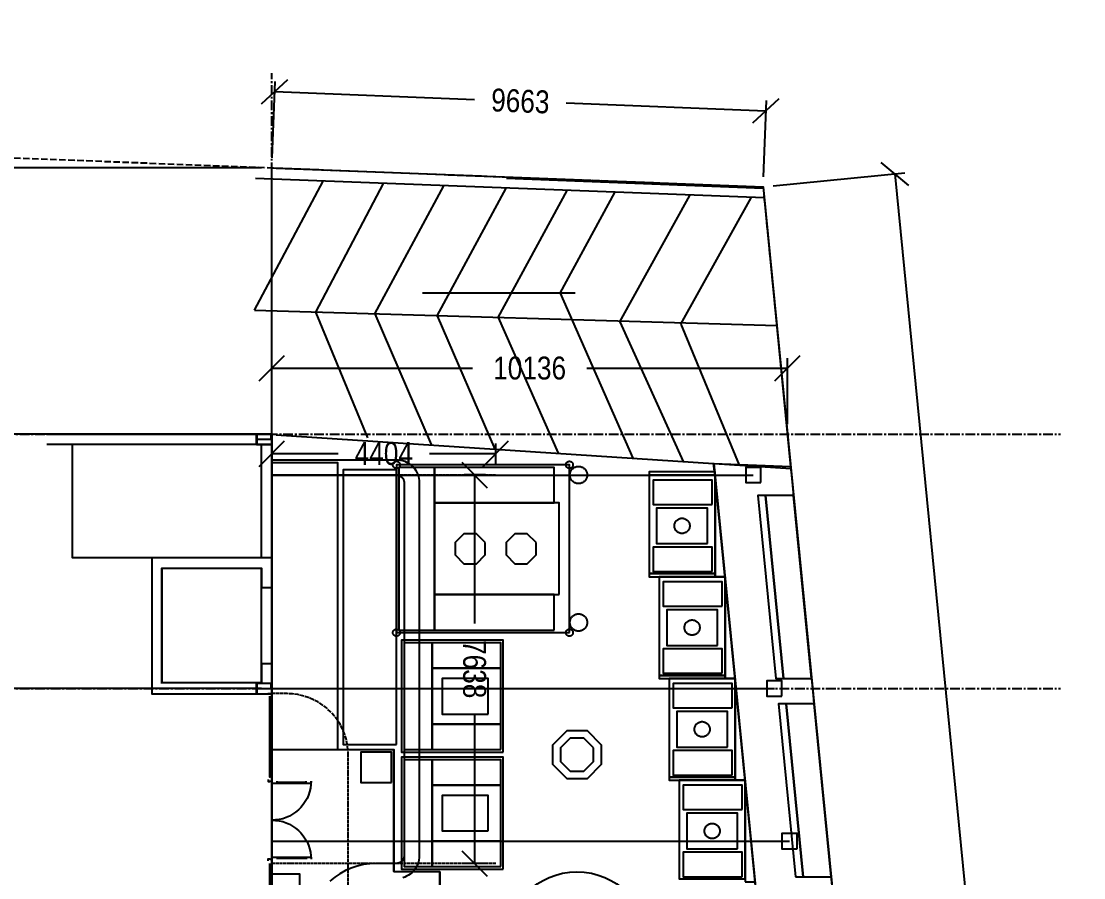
# Model space of a CAD drawing. Header units: millimetres. Extents: x -74219 to 26724, y -11313 to 45223.
# Drawn here: x -4925 to 15960, y 28380 to 45223 of the extents above; entities that cross this region are included whole.
import ezdxf

# ---------------------------------------------------------------- set-up
doc = ezdxf.new("R2010")
doc.units = ezdxf.units.MM
for name, pattern in [('CENTER', [5.08, 3.175, -0.635, 0.635, -0.635]), ('DASHDOT', [3.556, 2.54, -0.508, 0, -0.508]), ('DASHED', [1.524, 1.27, -0.254])]:
    doc.linetypes.add(name, pattern=pattern)
for name, color, linetype in [('SMK-ABOVE', 5, 'DASHED'), ('SMK-BLDG', 7, 'CONTINUOUS'), ('SMK-CONTEXT', 8, 'CONTINUOUS'), ('SMK-DIMS', 7, 'CONTINUOUS'), ('SMK-DOOR', 7, 'CONTINUOUS'), ('SMK-EXIST', 30, 'CONTINUOUS'), ('SMK-GLAZ', 5, 'CONTINUOUS'), ('SMK-GRID', 8, 'CENTER'), ('SMK-LOT', 1, 'DASHDOT'), ('SMK-R7-FURN', 7, 'Continuous'), ('SMK-R7-PLANT', 3, 'Continuous'), ('SMK-R7-ROOF', 34, 'Continuous'), ('SMK-R7-SERV', 4, 'Continuous'), ('SMK-R7-STEPS', 8, 'Continuous'), ('SMK-R7-STREET', 6, 'Continuous'), ('SMK-R7-TENT', 1, 'Continuous'), ('SMK-R7-TREE', 3, 'Continuous'), ('SMK-ZONE', 3, 'CONTINUOUS')]:
    doc.layers.add(name, color=color, linetype=linetype)
doc.styles.add('OpenSansCondensed-Light', font='OpenSansCondensed-Light.ttf')
doc.dimstyles.new('SMK200', dxfattribs={"dimtxt": 450, "dimasz": 300, "dimexe": 200, "dimexo": 200, "dimgap": 100, "dimtad": 1, "dimdec": 0, "dimtsz": 250, "dimcen": 2.5, "dimazin": 3, "dimtfac": 1, "dimtmove": 0, "dimatfit": 3})

# ---------------------------------------------------------------- blocks, each defined once
blk = doc.blocks.new('_OBLIQUE')
at = {"color": 0, "linetype": 'BYBLOCK'}
blk.add_line((-0.5, -0.5), (0.5, 0.5), dxfattribs=at)
blk = doc.blocks.new('*D6')
for p, q in [((-200, 32100), (-10800, 32100)), ((-10600, 30500), (-10600, 32100)), ((-10600, 27100), (-10600, 28700)), ((-200, 27100), (-10800, 27100))]:
    blk.add_line(p, q)
at = {"layer": 'Defpoints'}
for p in [(0, 32100), (-10600, 27100), (0, 27100)]:
    blk.add_point(p, dxfattribs=at)
at = {"layer": 'SMK-DIMS', "xscale": 500, "yscale": 500, "rotation": 90}
for p in [(-10600, 32100), (-10600, 27100)]:
    blk.add_blockref('_OBLIQUE', p, dxfattribs=at)
at = {"layer": 'SMK-DIMS', "insert": (-10600, 29600), "char_height": 450, "attachment_point": 5, "rotation": 90, "style": 'OpenSansCondensed-Light'}
blk.add_mtext('5000', dxfattribs=at)
blk = doc.blocks.new('*D7')
for p, q in [((-200, 37100), (-10800, 37100)), ((-10600, 35500), (-10600, 37100)), ((-10600, 32100), (-10600, 33700)), ((-200, 32100), (-10800, 32100))]:
    blk.add_line(p, q)
at = {"layer": 'Defpoints'}
for p in [(0, 37100), (-10600, 32100), (0, 32100)]:
    blk.add_point(p, dxfattribs=at)
at = {"layer": 'SMK-DIMS', "xscale": 500, "yscale": 500, "rotation": 90}
for p in [(-10600, 37100), (-10600, 32100)]:
    blk.add_blockref('_OBLIQUE', p, dxfattribs=at)
at = {"layer": 'SMK-DIMS', "insert": (-10600, 34600), "char_height": 450, "attachment_point": 5, "rotation": 90, "style": 'OpenSansCondensed-Light'}
blk.add_mtext('5000', dxfattribs=at)
blk = doc.blocks.new('*D8')
for p, q in [((-200, 42340.2), (-10800, 42340.2)), ((-10600, 40620.1), (-10600, 42340.2)), ((-10600, 37100), (-10600, 38820.1)), ((-200, 37100), (-10800, 37100))]:
    blk.add_line(p, q)
at = {"layer": 'Defpoints'}
for p in [(0, 42340.2), (-10600, 37100), (0, 37100)]:
    blk.add_point(p, dxfattribs=at)
at = {"layer": 'SMK-DIMS', "xscale": 500, "yscale": 500, "rotation": 90}
for p in [(-10600, 42340.2), (-10600, 37100)]:
    blk.add_blockref('_OBLIQUE', p, dxfattribs=at)
at = {"layer": 'SMK-DIMS', "insert": (-10600, 39720.1), "char_height": 450, "attachment_point": 5, "rotation": 90, "style": 'OpenSansCondensed-Light'}
blk.add_mtext('5240', dxfattribs=at)
blk = doc.blocks.new('*D9')
for p, q in [((-200, 42340.2), (-12100, 42340.2)), ((-11900, 22295.1), (-11900, 42340.2)), ((-11900, 0), (-11900, 20045.1)), ((-200, 0), (-12100, 0))]:
    blk.add_line(p, q)
at = {"layer": 'Defpoints'}
for p in [(0, 42340.2), (-11900, 0), (0, 0)]:
    blk.add_point(p, dxfattribs=at)
at = {"layer": 'SMK-DIMS', "xscale": 500, "yscale": 500, "rotation": 90}
for p in [(-11900, 42340.2), (-11900, 0)]:
    blk.add_blockref('_OBLIQUE', p, dxfattribs=at)
at = {"layer": 'SMK-DIMS', "insert": (-11900, 21170.1), "char_height": 450, "attachment_point": 5, "rotation": 90, "style": 'OpenSansCondensed-Light'}
blk.add_mtext('42340', dxfattribs=at)
blk = doc.blocks.new('*D10')
for p, q in [((0, 37300), (0, 38600)), ((10136, 37300), (10136, 38600)), ((0, 38400), (3943, 38400)), ((6193, 38400), (10136, 38400))]:
    blk.add_line(p, q)
at = {"layer": 'Defpoints'}
for p in [(0, 38400), (0, 37100), (10136, 37100)]:
    blk.add_point(p, dxfattribs=at)
at = {"layer": 'SMK-DIMS', "xscale": 500, "yscale": 500}
for p in [(0, 38400), (10136, 38400)]:
    blk.add_blockref('_OBLIQUE', p, dxfattribs=at)
at = {"layer": 'SMK-DIMS', "insert": (5068, 38400), "char_height": 450, "attachment_point": 5, "style": 'OpenSansCondensed-Light'}
blk.add_mtext('10136', dxfattribs=at)
blk = doc.blocks.new('*D13')
for p, q in [((8, 42540), (66, 44039)), ((58, 43839), (3987, 43686)), ((9664, 42165), (9722, 43664)), ((5786, 43617), (9714, 43464))]:
    blk.add_line(p, q)
at = {"layer": 'Defpoints'}
for p in [(58, 43839), (0, 42340), (9656, 41965)]:
    blk.add_point(p, dxfattribs=at)
at = {"layer": 'SMK-DIMS', "xscale": 500, "yscale": 500, "rotation": -2.224565208188413}
for p in [(58, 43839), (9714, 43464)]:
    blk.add_blockref('_OBLIQUE', p, dxfattribs=at)
at = {"layer": 'SMK-DIMS', "insert": (4886, 43652), "char_height": 450, "attachment_point": 5, "rotation": 357.7754, "style": 'OpenSansCondensed-Light'}
blk.add_mtext('9663', dxfattribs=at)
blk = doc.blocks.new('*D14')
for p, q in [((9855, 41985), (12443, 42240)), ((12244, 42220), (14035, 24052)), ((14255, 21813), (16046, 3644)), ((13658, 3409), (16245, 3664))]:
    blk.add_line(p, q)
at = {"layer": 'Defpoints'}
for p in [(12244, 42220), (9656, 41965), (13459, 3389)]:
    blk.add_point(p, dxfattribs=at)
at = {"layer": 'SMK-DIMS', "xscale": 500, "yscale": 500, "rotation": -84.37057896927848}
for p in [(12244, 42220), (16046, 3644)]:
    blk.add_blockref('_OBLIQUE', p, dxfattribs=at)
at = {"layer": 'SMK-DIMS', "insert": (14145, 22932), "char_height": 450, "attachment_point": 5, "rotation": 275.6294, "style": 'OpenSansCondensed-Light'}
blk.add_mtext('38763', dxfattribs=at)
blk = doc.blocks.new('*D18')
for p, q in [((-0.4, 36500.2), (-0.4, 36920.2)), ((4403.1, 36500.2), (4403.1, 36920.2)), ((-0.4, 36720.2), (1301.35, 36720.2)), ((3101.35, 36720.2), (4403.1, 36720.2))]:
    blk.add_line(p, q)
at = {"layer": 'Defpoints'}
for p in [(-0.4, 36720.2), (-0.4, 36300.2), (4403.1, 36300.2)]:
    blk.add_point(p, dxfattribs=at)
at = {"layer": 'SMK-DIMS', "xscale": 500, "yscale": 500}
for p in [(-0.4, 36720.2), (4403.1, 36720.2)]:
    blk.add_blockref('_OBLIQUE', p, dxfattribs=at)
at = {"layer": 'SMK-DIMS', "insert": (2201.35, 36720.2), "char_height": 450, "attachment_point": 5, "style": 'OpenSansCondensed-Light'}
blk.add_mtext('4404', dxfattribs=at)
blk = doc.blocks.new('*D19')
for p, q in [((4203.1, 36300.2), (3783.1, 36300.2)), ((3983.1, 36300.2), (3983.1, 33381.35)), ((3983.1, 31581.35), (3983.1, 28662.5)), ((4203.1, 28662.5), (3783.1, 28662.5))]:
    blk.add_line(p, q)
at = {"layer": 'Defpoints'}
for p in [(3983.1, 36300.2), (4403.1, 36300.2), (4403.1, 28662.5)]:
    blk.add_point(p, dxfattribs=at)
at = {"layer": 'SMK-DIMS', "xscale": 500, "yscale": 500, "rotation": -90}
for p in [(3983.1, 36300.2), (3983.1, 28662.5)]:
    blk.add_blockref('_OBLIQUE', p, dxfattribs=at)
at = {"layer": 'SMK-DIMS', "insert": (3983.1, 32481.35), "char_height": 450, "attachment_point": 5, "rotation": 270, "style": 'OpenSansCondensed-Light'}
blk.add_mtext('7638', dxfattribs=at)

msp = doc.modelspace()

# ---------------------------------------------------------------- linework, layer by layer
at = {"layer": 'SMK-ABOVE', "ltscale": 50}
for points in [[(4403.1, 28662.5), (3.1, 28662.5), (-0.4, 36300.2), (4399.6, 36300.2)], [(1501.6, 5300.3), (1501.6, 30800.3), (1497, 30904.9), (1483.4, 31008.7), (1460.7, 31110.9), (1429.2, 31210.7), (1389.2, 31307.4), (1340.8, 31400.3), (1284.6, 31488.6), (1220.8, 31571.6), (1150.1, 31648.8), (1072.9, 31719.5), (989.9, 31783.3), (901.6, 31839.5), (808.7, 31887.9), (712, 31927.9), (612.2, 31959.4), (510, 31982.1), (406.2, 31995.7), (301.6, 32000.3), (-0.4, 32000.3)]]:
    msp.add_lwpolyline(points, dxfattribs=at)
at = {"layer": 'SMK-BLDG'}
for points in [[(-4420.4, 37099.6), (-0.4, 37099.8), (-0.4, 36900.2), (-4420.4, 36900)], [(-300.4, 36899.8), (-0.4, 36899.8), (-0.4, 37099.8), (-300.4, 37099.8)], [(-0.4, 36900.2), (-0.4, 34670.2), (-3920.4, 34670.2), (-3920.4, 36900.2)], [(-0.4, 34670.5), (-200.4, 34670.5), (-200.4, 36900), (-0.4, 36900)], [(-2160.4, 32200), (-2160.4, 34470.5), (-200.4, 34470.5), (-200.4, 34085.5), (-0.4, 34085.5), (-0.4, 34670.5), (-2360.4, 34670.5), (-2360.4, 32000), (-0.4, 32000), (-0.4, 32585), (-200.4, 32585), (-200.4, 32200)], [(-2160.4, 34450.3), (-2160.4, 32220.3), (-200.4, 32220.3), (-200.4, 34450.3)], [(-300.4, 31999.8), (-0.4, 31999.8), (-0.4, 32199.8), (-300.4, 32199.8)], [(-75.4, 27200), (-0.4, 27200), (-0.4, 32000), (-75.4, 32000)], [(-0.4, 32000), (-0.4, 4100)]]:
    msp.add_lwpolyline(points, dxfattribs=at)
at = {"layer": 'SMK-CONTEXT'}
for points in [[(-339, 39539.5), (1010.2, 42079.1)], [(9676.6, 41747.6), (-323.4, 42130.9)], [(865.5, 39500.4), (2197, 42033)], [(2026.1, 39466.2), (3378.9, 41987.1)], [(4612.8, 42139.3), (9657, 41943.4)], [(3253.6, 39430.1), (4607.1, 41939.4)], [(4451.7, 39394.8), (5804.7, 41892.9)], [(5665.1, 39873.8), (6744.9, 41856.3)], [(6843.6, 39313.8), (8217.3, 41799.2)], [(8041.1, 39265.5), (9423.8, 41752.3)], [(9676.6, 41748.2), (10196.6, 36469.1)], [(5959.9, 39873.8), (2959.8, 39873.8)], [(5665.1, 39873.8), (7093.8, 36631.9)], [(9924.1, 39233.8), (-337.5, 39535.7)], [(865.1, 39489.3), (1882.7, 37031.1)], [(2026.1, 39466.2), (3134.2, 36896.7)], [(3253.6, 39430.1), (4382, 36809.3)], [(4451.7, 39394.8), (5627.8, 36727.8)], [(6843.6, 39313.8), (8087.5, 36566.9)], [(8041.1, 39265.5), (9190, 36490.1)], [(83.6, 37090.5), (8685, 36527.8)]]:
    msp.add_lwpolyline(points, dxfattribs=at)
at = {"layer": 'SMK-DOOR'}
for points in [[(-71.9, 30312.5), (-71.9, 30272.5), (-36.9, 30272.5), (-36.9, 30282.5), (3.1, 30282.5), (3.1, 30312.5)], [(3.1, 30282.5), (3.1, 30242.5), (773.1, 30242.5), (773.1, 30282.5)], [(773.1, 30282.5), (769.8, 30211.5), (760, 30141), (743.7, 30071.8), (721.1, 30004.4), (692.4, 29939.3), (657.8, 29877.2), (617.6, 29818.5), (572.2, 29763.8), (521.9, 29713.5), (467.2, 29668), (408.5, 29627.9), (346.3, 29593.2), (281.3, 29564.5), (213.8, 29541.9), (144.6, 29525.6), (74.2, 29515.8), (3.1, 29512.5)], [(103.1, 30242.5), (103.1, 30282.5)], [(103.1, 30262.5), (673.1, 30262.5)], [(673.1, 30242.5), (673.1, 30282.5)], [(3.1, 29512.5), (74.2, 29509.2), (144.6, 29499.4), (213.8, 29483.1), (281.3, 29460.5), (346.3, 29431.8), (408.5, 29397.2), (467.2, 29357), (521.9, 29311.6), (572.2, 29261.3), (617.6, 29206.5), (657.8, 29147.9), (692.4, 29085.7), (721.1, 29020.7), (743.7, 28953.2), (760, 28884), (769.8, 28813.6), (773.1, 28742.5)], [(-71.9, 28712.5), (-71.9, 28752.5), (-36.9, 28752.5), (-36.9, 28742.5), (3.1, 28742.5), (3.1, 28712.5)], [(3.1, 28742.5), (3.1, 28782.5), (773.1, 28782.5), (773.1, 28742.5)], [(103.1, 28782.5), (103.1, 28742.5)], [(103.1, 28762.5), (673.1, 28762.5)], [(673.1, 28782.5), (673.1, 28742.5)]]:
    msp.add_lwpolyline(points, dxfattribs=at)
at = {"layer": 'SMK-EXIST'}
for points in [[(-0.4, 36600.2), (2449.6, 36600.2), (2491.1, 36598.3), (2532.3, 36592.6), (2572.7, 36583.1), (2612.1, 36569.9), (2650.2, 36553.1), (2686.5, 36532.8), (2720.8, 36509.4), (2752.8, 36482.8), (2782.1, 36453.4), (2808.7, 36421.4), (2832.2, 36387.1), (2852.4, 36350.8), (2869.2, 36312.8), (2882.4, 36273.4), (2891.9, 36232.9), (2897.7, 36191.8), (2899.6, 36150.2), (2899.6, 28812.5), (2897.7, 28771), (2891.9, 28729.8), (2882.4, 28689.4), (2869.2, 28650), (2852.4, 28611.9), (2832.2, 28575.6), (2808.7, 28541.3), (2782.1, 28509.4), (2752.8, 28480), (2720.8, 28453.4), (2686.5, 28429.9), (2650.2, 28409.7), (2612.1, 28392.9), (2572.7, 28379.7)], [(11991.6, 18357.5), (10494.1, 18209.8), (8708.1, 36317.6), (8685, 36527.8), (10199.9, 36470.3)], [(-0.4, 36300.2), (2449.6, 36300.2), (2462.7, 36299.7), (2475.6, 36298), (2488.4, 36295.1), (2500.9, 36291.2), (2513, 36286.2), (2524.6, 36280.1), (2535.6, 36273.1), (2546, 36265.1), (2555.7, 36256.3), (2564.5, 36246.7), (2572.5, 36236.3), (2579.5, 36225.2), (2585.5, 36213.6), (2590.5, 36201.5), (2594.5, 36189.1), (2597.3, 36176.3), (2599, 36163.3), (2599.6, 36150.2), (2599.6, 28812.5), (2599, 28799.4), (2597.3, 28786.5), (2594.5, 28773.7), (2590.5, 28761.2), (2585.5, 28749.1), (2579.5, 28737.5), (2572.5, 28726.5), (2564.5, 28716.1), (2555.7, 28706.5), (2546, 28697.6), (2535.6, 28689.6), (2524.6, 28682.6), (2513, 28676.6), (2500.9, 28671.6), (2488.4, 28667.6), (2475.6, 28664.8), (2462.7, 28663.1), (2449.6, 28662.5), (2049.6, 28662.5), (1925, 28656.8), (1801.5, 28639.5), (1680.1, 28611), (1561.9, 28571.4), (1447.8, 28521), (1338.9, 28460.3), (1236, 28389.8), (1140.1, 28310.2)]]:
    msp.add_lwpolyline(points, dxfattribs=at)
at = {"layer": 'SMK-GLAZ'}
for points in [[(-9.4, 36996.8), (-291.4, 36996.8), (-291.4, 36899.8), (-300.4, 36899.8), (-300.4, 37099.8), (-291.4, 37099.8), (-291.4, 37002.8), (-9.4, 37002.8), (-9.4, 37099.8), (-0.4, 37099.8), (-0.4, 36899.8), (-9.4, 36899.8)], [(-9.4, 32096.8), (-291.4, 32096.8), (-291.4, 31999.8), (-300.4, 31999.8), (-300.4, 32199.8), (-291.4, 32199.8), (-291.4, 32102.8), (-9.4, 32102.8), (-9.4, 32199.8), (-0.4, 32199.8), (-0.4, 31999.8), (-9.4, 31999.8)], [(-42.9, 31949.8), (-42.9, 30362.5), (-32.9, 30362.5), (-32.9, 31949.8)], [(-42.9, 28662.5), (-42.9, 27250), (-32.9, 27250), (-32.9, 28662.5)]]:
    msp.add_lwpolyline(points, dxfattribs=at)
at = {"layer": 'SMK-GRID', "ltscale": 60}
for p, q in [((0, -5600), (0, 44200)), ((-14100, 37100), (15500, 37100)), ((-14100, 32100), (15500, 32100))]:
    msp.add_line(p, q, dxfattribs=at)
at = {"layer": 'SMK-LOT', "ltscale": 50}
msp.add_lwpolyline([(-74219, 45222.9), (9656.2, 41965.1), (14057.3, -2684.6), (118.1, -6151.6), (-2408.5, -1837), (-5432.8, -1692.1), (-9138.8, -3360.4)], dxfattribs=at)
at = {"layer": 'SMK-R7-FURN'}
for points in [[(8714.6, 36300), (8714.6, 36360), (7414.6, 36360), (7414.6, 36300)], [(8714.6, 34360), (8714.6, 36300), (7414.6, 36300), (7414.6, 34360)], [(8654.6, 35720), (8654.6, 36200), (7494.6, 36200), (7494.6, 35720)], [(8714.6, 34300), (8911.7, 34300), (8714.6, 36300), (8714.6, 36300)], [(8564.6, 34950), (8564.6, 35650), (7564.6, 35650), (7564.6, 34950)], [(8214.6, 35300), (8214.1, 35288.2), (8212.8, 35276.5), (8210.5, 35265), (8207.3, 35253.6), (8203.2, 35242.6), (8198.3, 35231.9), (8192.5, 35221.6), (8186, 35211.8), (8178.7, 35202.6), (8170.7, 35193.9), (8162, 35185.9), (8152.8, 35178.6), (8143, 35172.1), (8132.7, 35166.3), (8122, 35161.4), (8111, 35157.3), (8099.6, 35154.1), (8088.1, 35151.8), (8076.4, 35150.5), (8064.6, 35150), (8052.8, 35150.5), (8041.1, 35151.8), (8029.6, 35154.1), (8018.3, 35157.3), (8007.2, 35161.4), (7996.5, 35166.3), (7986.2, 35172.1), (7976.4, 35178.6), (7967.2, 35185.9), (7958.5, 35193.9), (7950.5, 35202.6), (7943.3, 35211.8), (7936.7, 35221.6), (7931, 35231.9), (7926, 35242.6), (7921.9, 35253.6), (7918.7, 35265), (7916.5, 35276.5), (7915.1, 35288.2), (7914.6, 35300), (7915.1, 35311.8), (7916.5, 35323.5), (7918.7, 35335), (7921.9, 35346.4), (7926, 35357.4), (7931, 35368.1), (7936.7, 35378.4), (7943.3, 35388.2), (7950.5, 35397.4), (7958.5, 35406.1), (7967.2, 35414.1), (7976.4, 35421.4), (7986.2, 35427.9), (7996.5, 35433.7), (8007.2, 35438.6), (8018.3, 35442.7), (8029.6, 35445.9), (8041.1, 35448.2), (8052.8, 35449.5), (8064.6, 35450), (8076.4, 35449.5), (8088.1, 35448.2), (8099.6, 35445.9), (8111, 35442.7), (8122, 35438.6), (8132.7, 35433.7), (8143, 35427.9), (8152.8, 35421.4), (8162, 35414.1), (8170.7, 35406.1), (8178.7, 35397.4), (8186, 35388.2), (8192.5, 35378.4), (8198.3, 35368.1), (8203.2, 35357.4), (8207.3, 35346.4), (8210.5, 35335), (8212.8, 35323.5), (8214.1, 35311.8)], [(8654.6, 34400), (8654.6, 34880), (7494.6, 34880), (7494.6, 34400)], [(8714.6, 34300), (8714.6, 34360), (7414.6, 34360), (7414.6, 34300)], [(8911.7, 32360), (8911.7, 34300), (7611.7, 34300), (7611.7, 32360)], [(8911.7, 32300), (9108.9, 32300), (8911.7, 34300), (8911.7, 34300)], [(8851.7, 33720), (8851.7, 34200), (7691.7, 34200), (7691.7, 33720)], [(8761.7, 32950), (8761.7, 33650), (7761.7, 33650), (7761.7, 32950)], [(8411.7, 33300), (8411.3, 33288.2), (8409.9, 33276.5), (8407.6, 33265), (8404.4, 33253.6), (8400.3, 33242.6), (8395.4, 33231.9), (8389.6, 33221.6), (8383.1, 33211.8), (8375.8, 33202.6), (8367.8, 33193.9), (8359.2, 33185.9), (8349.9, 33178.6), (8340.1, 33172.1), (8329.8, 33166.3), (8319.1, 33161.4), (8308.1, 33157.3), (8296.8, 33154.1), (8285.2, 33151.8), (8273.5, 33150.5), (8261.7, 33150), (8250, 33150.5), (8238.3, 33151.8), (8226.7, 33154.1), (8215.4, 33157.3), (8204.3, 33161.4), (8193.6, 33166.3), (8183.4, 33172.1), (8173.6, 33178.6), (8164.3, 33185.9), (8155.7, 33193.9), (8147.7, 33202.6), (8140.4, 33211.8), (8133.8, 33221.6), (8128.1, 33231.9), (8123.2, 33242.6), (8119.1, 33253.6), (8115.9, 33265), (8113.6, 33276.5), (8112.2, 33288.2), (8111.7, 33300), (8112.2, 33311.8), (8113.6, 33323.5), (8115.9, 33335), (8119.1, 33346.4), (8123.2, 33357.4), (8128.1, 33368.1), (8133.8, 33378.4), (8140.4, 33388.2), (8147.7, 33397.4), (8155.7, 33406.1), (8164.3, 33414.1), (8173.6, 33421.4), (8183.4, 33427.9), (8193.6, 33433.7), (8204.3, 33438.6), (8215.4, 33442.7), (8226.7, 33445.9), (8238.3, 33448.2), (8250, 33449.5), (8261.7, 33450), (8273.5, 33449.5), (8285.2, 33448.2), (8296.8, 33445.9), (8308.1, 33442.7), (8319.1, 33438.6), (8329.8, 33433.7), (8340.1, 33427.9), (8349.9, 33421.4), (8359.2, 33414.1), (8367.8, 33406.1), (8375.8, 33397.4), (8383.1, 33388.2), (8389.6, 33378.4), (8395.4, 33368.1), (8400.3, 33357.4), (8404.4, 33346.4), (8407.6, 33335), (8409.9, 33323.5), (8411.3, 33311.8)], [(4550, 30850), (4550, 33050), (2550, 33050), (2550, 30850)], [(3150, 30900), (3150, 33000), (2600, 33000), (2600, 30900)], [(4500, 32500), (4500, 33000), (3150, 33000), (3150, 32500)], [(8851.7, 32400), (8851.7, 32880), (7691.7, 32880), (7691.7, 32400)], [(4500, 31400), (4500, 32500), (3150, 32500), (3150, 31400)], [(4250, 31600), (4250, 32300), (3350, 32300), (3350, 31600)], [(8911.7, 32300), (8911.7, 32360), (7611.7, 32360), (7611.7, 32300)], [(9108.9, 30360), (9108.9, 32300), (7808.9, 32300), (7808.9, 30360)], [(9048.9, 31720), (9048.9, 32200), (7888.9, 32200), (7888.9, 31720)], [(9108.9, 30300), (9306, 30300), (9108.9, 32300), (9108.9, 32300)], [(8958.9, 30950), (8958.9, 31650), (7958.9, 31650), (7958.9, 30950)], [(4500, 30900), (4500, 31400), (3150, 31400), (3150, 30900)], [(8608.9, 31300), (8608.4, 31288.2), (8607, 31276.5), (8604.7, 31265), (8601.5, 31253.6), (8597.5, 31242.6), (8592.5, 31231.9), (8586.8, 31221.6), (8580.2, 31211.8), (8572.9, 31202.6), (8564.9, 31193.9), (8556.3, 31185.9), (8547.1, 31178.6), (8537.3, 31172.1), (8527, 31166.3), (8516.3, 31161.4), (8505.2, 31157.3), (8493.9, 31154.1), (8482.3, 31151.8), (8470.7, 31150.5), (8458.9, 31150), (8447.1, 31150.5), (8435.4, 31151.8), (8423.9, 31154.1), (8412.5, 31157.3), (8401.5, 31161.4), (8390.8, 31166.3), (8380.5, 31172.1), (8370.7, 31178.6), (8361.5, 31185.9), (8352.8, 31193.9), (8344.8, 31202.6), (8337.5, 31211.8), (8331, 31221.6), (8325.2, 31231.9), (8320.3, 31242.6), (8316.2, 31253.6), (8313, 31265), (8310.7, 31276.5), (8309.3, 31288.2), (8308.9, 31300), (8309.3, 31311.8), (8310.7, 31323.5), (8313, 31335), (8316.2, 31346.4), (8320.3, 31357.4), (8325.2, 31368.1), (8331, 31378.4), (8337.5, 31388.2), (8344.8, 31397.4), (8352.8, 31406.1), (8361.5, 31414.1), (8370.7, 31421.4), (8380.5, 31427.9), (8390.8, 31433.7), (8401.5, 31438.6), (8412.5, 31442.7), (8423.9, 31445.9), (8435.4, 31448.2), (8447.1, 31449.5), (8458.9, 31450), (8470.7, 31449.5), (8482.3, 31448.2), (8493.9, 31445.9), (8505.2, 31442.7), (8516.3, 31438.6), (8527, 31433.7), (8537.3, 31427.9), (8547.1, 31421.4), (8556.3, 31414.1), (8564.9, 31406.1), (8572.9, 31397.4), (8580.2, 31388.2), (8586.8, 31378.4), (8592.5, 31368.1), (8597.5, 31357.4), (8601.5, 31346.4), (8604.7, 31335), (8607, 31323.5), (8608.4, 31311.8)], [(4550, 28550), (4550, 30750), (2550, 30750), (2550, 28550)], [(9048.9, 30400), (9048.9, 30880), (7888.9, 30880), (7888.9, 30400)], [(3150, 28600), (3150, 30700), (2600, 30700), (2600, 28600)], [(4500, 30200), (4500, 30700), (3150, 30700), (3150, 30200)], [(9108.9, 30300), (9108.9, 30360), (7808.9, 30360), (7808.9, 30300)], [(9306, 28360), (9306, 30300), (8006, 30300), (8006, 28360)], [(9306, 28300), (9503.2, 28300), (9306, 30300), (9306, 30300)], [(4500, 29100), (4500, 30200), (3150, 30200), (3150, 29100)], [(9246, 29720), (9246, 30200), (8086, 30200), (8086, 29720)], [(4250, 29300), (4250, 30000), (3350, 30000), (3350, 29300)], [(9156, 28950), (9156, 29650), (8156, 29650), (8156, 28950)], [(8806, 29300), (8805.6, 29288.2), (8804.2, 29276.5), (8801.9, 29265), (8798.7, 29253.6), (8794.6, 29242.6), (8789.7, 29231.9), (8783.9, 29221.6), (8777.4, 29211.8), (8770.1, 29202.6), (8762.1, 29193.9), (8753.4, 29185.9), (8744.2, 29178.6), (8734.4, 29172.1), (8724.1, 29166.3), (8713.4, 29161.4), (8702.4, 29157.3), (8691, 29154.1), (8679.5, 29151.8), (8667.8, 29150.5), (8656, 29150), (8644.3, 29150.5), (8632.6, 29151.8), (8621, 29154.1), (8609.7, 29157.3), (8598.6, 29161.4), (8587.9, 29166.3), (8577.6, 29172.1), (8567.9, 29178.6), (8558.6, 29185.9), (8550, 29193.9), (8542, 29202.6), (8534.7, 29211.8), (8528.1, 29221.6), (8522.4, 29231.9), (8517.4, 29242.6), (8513.4, 29253.6), (8510.2, 29265), (8507.9, 29276.5), (8506.5, 29288.2), (8506, 29300), (8506.5, 29311.8), (8507.9, 29323.5), (8510.2, 29335), (8513.4, 29346.4), (8517.4, 29357.4), (8522.4, 29368.1), (8528.1, 29378.4), (8534.7, 29388.2), (8542, 29397.4), (8550, 29406.1), (8558.6, 29414.1), (8567.9, 29421.4), (8577.6, 29427.9), (8587.9, 29433.7), (8598.6, 29438.6), (8609.7, 29442.7), (8621, 29445.9), (8632.6, 29448.2), (8644.3, 29449.5), (8656, 29450), (8667.8, 29449.5), (8679.5, 29448.2), (8691, 29445.9), (8702.4, 29442.7), (8713.4, 29438.6), (8724.1, 29433.7), (8734.4, 29427.9), (8744.2, 29421.4), (8753.4, 29414.1), (8762.1, 29406.1), (8770.1, 29397.4), (8777.4, 29388.2), (8783.9, 29378.4), (8789.7, 29368.1), (8794.6, 29357.4), (8798.7, 29346.4), (8801.9, 29335), (8804.2, 29323.5), (8805.6, 29311.8)], [(4500, 28600), (4500, 29100), (3150, 29100), (3150, 28600)], [(9246, 28400), (9246, 28880), (8086, 28880), (8086, 28400)], [(550, 25950), (550, 28450), (0, 28450), (0, 25950)]]:
    msp.add_lwpolyline(points, close=True, dxfattribs=at)
at = {"layer": 'SMK-R7-PLANT'}
msp.add_lwpolyline([(10444.5, 18750), (8692.2, 36527.3), (10201.9, 36428.6), (10502.9, 33375.4), (10254, 35900), (9704, 35900), (9554, 35900), (9908.9, 32300), (10058.9, 32300), (10608.9, 32300), (11077.1, 27550)], dxfattribs=at)
at = {"layer": 'SMK-R7-ROOF'}
for p, q in [((0, 36300), (9464.6, 36300)), ((0, 32100), (9878.6, 32100)), ((0, 29100), (10174.3, 29100))]:
    msp.add_line(p, q, dxfattribs=at)
for points in [[(9614.6, 36150), (9614.6, 36450), (9314.6, 36450), (9314.6, 36150)], [(10028.6, 31950), (10028.6, 32250), (9728.6, 32250), (9728.6, 31950)], [(10324.3, 28950), (10324.3, 29250), (10024.3, 29250), (10024.3, 28950)]]:
    msp.add_lwpolyline(points, close=True, dxfattribs=at)
msp.add_circle((5999, 27097), 1400, dxfattribs=at)
at = {"layer": 'SMK-R7-SERV'}
msp.add_lwpolyline([(2350, 30250), (2350, 30850), (1750, 30850), (1750, 30250)], close=True, dxfattribs=at)
at = {"layer": 'SMK-R7-STEPS'}
for p, q in [((1300, 30900), (1300, 36540)), ((1300, 30900), (2400, 30900)), ((2400, 28500), (2400, 30900)), ((2400, 28500), (3300, 28500)), ((3300, 25800), (3300, 28500))]:
    msp.add_line(p, q, dxfattribs=at)
for points in [[(1300, 30900), (1300, 36540), (0, 36540), (0, 30900)], [(3300, 28500), (3300, 15300), (0, 15300), (0, 28500), (0, 30900), (2400, 30900), (2400, 28500)]]:
    msp.add_lwpolyline(points, close=True, dxfattribs=at)
at = {"layer": 'SMK-R7-STREET'}
for points in [[(9908.9, 32300), (10058.9, 32300), (9704, 35900), (9554, 35900)], [(10058.9, 32300), (10608.9, 32300), (10254, 35900), (9704, 35900)], [(10293.3, 28400), (10443.3, 28400), (10108.2, 31800), (9958.2, 31800)], [(10443.3, 28400), (10993.3, 28400), (10658.2, 31800), (10108.2, 31800)]]:
    msp.add_lwpolyline(points, close=True, dxfattribs=at)
at = {"layer": 'SMK-R7-TENT'}
for points in [[(2520, 36500), (2519.7, 36493.1), (2518.7, 36486.3), (2517, 36479.7), (2514.7, 36473.2), (2511.7, 36467), (2508.2, 36461.1), (2504.1, 36455.6), (2499.5, 36450.5), (2494.4, 36445.9), (2488.9, 36441.8), (2483, 36438.3), (2476.8, 36435.3), (2470.3, 36433), (2463.7, 36431.3), (2456.9, 36430.3), (2450, 36430), (2443.1, 36430.3), (2436.3, 36431.3), (2429.7, 36433), (2423.2, 36435.3), (2417, 36438.3), (2411.1, 36441.8), (2405.6, 36445.9), (2400.5, 36450.5), (2395.9, 36455.6), (2391.8, 36461.1), (2388.3, 36467), (2385.3, 36473.2), (2383, 36479.7), (2381.3, 36486.3), (2380.3, 36493.1), (2380, 36500), (2380.3, 36506.9), (2381.3, 36513.7), (2383, 36520.3), (2385.3, 36526.8), (2388.3, 36533), (2391.8, 36538.9), (2395.9, 36544.4), (2400.5, 36549.5), (2405.6, 36554.1), (2411.1, 36558.2), (2417, 36561.7), (2423.2, 36564.7), (2429.7, 36567), (2436.3, 36568.7), (2443.1, 36569.7), (2450, 36570), (2456.9, 36569.7), (2463.7, 36568.7), (2470.3, 36567), (2476.8, 36564.7), (2483, 36561.7), (2488.9, 36558.2), (2494.4, 36554.1), (2499.5, 36549.5), (2504.1, 36544.4), (2508.2, 36538.9), (2511.7, 36533), (2514.7, 36526.8), (2517, 36520.3), (2518.7, 36513.7), (2519.7, 36506.9)], [(5920, 36500), (5919.7, 36493.1), (5918.7, 36486.3), (5917, 36479.7), (5914.7, 36473.2), (5911.7, 36467), (5908.2, 36461.1), (5904.1, 36455.6), (5899.5, 36450.5), (5894.4, 36445.9), (5888.9, 36441.8), (5883, 36438.3), (5876.8, 36435.3), (5870.3, 36433), (5863.7, 36431.3), (5856.9, 36430.3), (5850, 36430), (5843.1, 36430.3), (5836.3, 36431.3), (5829.7, 36433), (5823.2, 36435.3), (5817, 36438.3), (5811.1, 36441.8), (5805.6, 36445.9), (5800.5, 36450.5), (5795.9, 36455.6), (5791.8, 36461.1), (5788.3, 36467), (5785.3, 36473.2), (5783, 36479.7), (5781.3, 36486.3), (5780.3, 36493.1), (5780, 36500), (5780.3, 36506.9), (5781.3, 36513.7), (5783, 36520.3), (5785.3, 36526.8), (5788.3, 36533), (5791.8, 36538.9), (5795.9, 36544.4), (5800.5, 36549.5), (5805.6, 36554.1), (5811.1, 36558.2), (5817, 36561.7), (5823.2, 36564.7), (5829.7, 36567), (5836.3, 36568.7), (5843.1, 36569.7), (5850, 36570), (5856.9, 36569.7), (5863.7, 36568.7), (5870.3, 36567), (5876.8, 36564.7), (5883, 36561.7), (5888.9, 36558.2), (5894.4, 36554.1), (5899.5, 36549.5), (5904.1, 36544.4), (5908.2, 36538.9), (5911.7, 36533), (5914.7, 36526.8), (5917, 36520.3), (5918.7, 36513.7), (5919.7, 36506.9)], [(5850, 33200), (5850, 36500), (2450, 36500), (2450, 33200)], [(3200, 33250), (3200, 36450), (2500, 36450), (2500, 33250)], [(5550, 35750), (5550, 36450), (3200, 36450), (3200, 35750)], [(6200, 36300), (6199.5, 36286.7), (6197.9, 36273.4), (6195.3, 36260.3), (6191.7, 36247.5), (6187.1, 36234.9), (6181.5, 36222.8), (6174.9, 36211.2), (6167.5, 36200.1), (6159.3, 36189.6), (6150.2, 36179.8), (6140.4, 36170.7), (6129.9, 36162.5), (6118.8, 36155.1), (6107.2, 36148.5), (6095.1, 36142.9), (6082.5, 36138.3), (6069.7, 36134.7), (6056.6, 36132.1), (6043.3, 36130.5), (6030, 36130), (6016.7, 36130.5), (6003.4, 36132.1), (5990.3, 36134.7), (5977.5, 36138.3), (5964.9, 36142.9), (5952.8, 36148.5), (5941.2, 36155.1), (5930.1, 36162.5), (5919.6, 36170.7), (5909.8, 36179.8), (5900.7, 36189.6), (5892.5, 36200.1), (5885.1, 36211.2), (5878.5, 36222.8), (5872.9, 36234.9), (5868.3, 36247.5), (5864.7, 36260.3), (5862.1, 36273.4), (5860.5, 36286.7), (5860, 36300), (5860.5, 36313.3), (5862.1, 36326.6), (5864.7, 36339.7), (5868.3, 36352.5), (5872.9, 36365.1), (5878.5, 36377.2), (5885.1, 36388.8), (5892.5, 36399.9), (5900.7, 36410.4), (5909.8, 36420.2), (5919.6, 36429.3), (5930.1, 36437.5), (5941.2, 36444.9), (5952.8, 36451.5), (5964.9, 36457.1), (5977.5, 36461.7), (5990.3, 36465.3), (6003.4, 36467.9), (6016.7, 36469.5), (6030, 36470), (6043.3, 36469.5), (6056.6, 36467.9), (6069.7, 36465.3), (6082.5, 36461.7), (6095.1, 36457.1), (6107.2, 36451.5), (6118.8, 36444.9), (6129.9, 36437.5), (6140.4, 36429.3), (6150.2, 36420.2), (6159.3, 36410.4), (6167.5, 36399.9), (6174.9, 36388.8), (6181.5, 36377.2), (6187.1, 36365.1), (6191.7, 36352.5), (6195.3, 36339.7), (6197.9, 36326.6), (6199.5, 36313.3)], [(5650, 33950), (5650, 35750), (3200, 35750), (3200, 33950)], [(4195.6, 34972.5), (4022.5, 35145.6), (3777.5, 35145.6), (3604.4, 34972.5), (3604.4, 34727.5), (3777.5, 34554.4), (4022.5, 34554.4), (4195.6, 34727.5)], [(5195.6, 34972.5), (5022.5, 35145.6), (4777.5, 35145.6), (4604.4, 34972.5), (4604.4, 34727.5), (4777.5, 34554.4), (5022.5, 34554.4), (5195.6, 34727.5)], [(5550, 33250), (5550, 33950), (3200, 33950), (3200, 33250)], [(6200, 33400), (6199.5, 33386.7), (6197.9, 33373.4), (6195.3, 33360.3), (6191.7, 33347.5), (6187.1, 33334.9), (6181.5, 33322.8), (6174.9, 33311.2), (6167.5, 33300.1), (6159.3, 33289.6), (6150.2, 33279.8), (6140.4, 33270.7), (6129.9, 33262.5), (6118.8, 33255.1), (6107.2, 33248.5), (6095.1, 33242.9), (6082.5, 33238.3), (6069.7, 33234.7), (6056.6, 33232.1), (6043.3, 33230.5), (6030, 33230), (6016.7, 33230.5), (6003.4, 33232.1), (5990.3, 33234.7), (5977.5, 33238.3), (5964.9, 33242.9), (5952.8, 33248.5), (5941.2, 33255.1), (5930.1, 33262.5), (5919.6, 33270.7), (5909.8, 33279.8), (5900.7, 33289.6), (5892.5, 33300.1), (5885.1, 33311.2), (5878.5, 33322.8), (5872.9, 33334.9), (5868.3, 33347.5), (5864.7, 33360.3), (5862.1, 33373.4), (5860.5, 33386.7), (5860, 33400), (5860.5, 33413.3), (5862.1, 33426.6), (5864.7, 33439.7), (5868.3, 33452.5), (5872.9, 33465.1), (5878.5, 33477.2), (5885.1, 33488.8), (5892.5, 33499.9), (5900.7, 33510.4), (5909.8, 33520.2), (5919.6, 33529.3), (5930.1, 33537.5), (5941.2, 33544.9), (5952.8, 33551.5), (5964.9, 33557.1), (5977.5, 33561.7), (5990.3, 33565.3), (6003.4, 33567.9), (6016.7, 33569.5), (6030, 33570), (6043.3, 33569.5), (6056.6, 33567.9), (6069.7, 33565.3), (6082.5, 33561.7), (6095.1, 33557.1), (6107.2, 33551.5), (6118.8, 33544.9), (6129.9, 33537.5), (6140.4, 33529.3), (6150.2, 33520.2), (6159.3, 33510.4), (6167.5, 33499.9), (6174.9, 33488.8), (6181.5, 33477.2), (6187.1, 33465.1), (6191.7, 33452.5), (6195.3, 33439.7), (6197.9, 33426.6), (6199.5, 33413.3)], [(2520, 33200), (2519.7, 33193.1), (2518.7, 33186.3), (2517, 33179.7), (2514.7, 33173.2), (2511.7, 33167), (2508.2, 33161.1), (2504.1, 33155.6), (2499.5, 33150.5), (2494.4, 33145.9), (2488.9, 33141.8), (2483, 33138.3), (2476.8, 33135.3), (2470.3, 33133), (2463.7, 33131.3), (2456.9, 33130.3), (2450, 33130), (2443.1, 33130.3), (2436.3, 33131.3), (2429.7, 33133), (2423.2, 33135.3), (2417, 33138.3), (2411.1, 33141.8), (2405.6, 33145.9), (2400.5, 33150.5), (2395.9, 33155.6), (2391.8, 33161.1), (2388.3, 33167), (2385.3, 33173.2), (2383, 33179.7), (2381.3, 33186.3), (2380.3, 33193.1), (2380, 33200), (2380.3, 33206.9), (2381.3, 33213.7), (2383, 33220.3), (2385.3, 33226.8), (2388.3, 33233), (2391.8, 33238.9), (2395.9, 33244.4), (2400.5, 33249.5), (2405.6, 33254.1), (2411.1, 33258.2), (2417, 33261.7), (2423.2, 33264.7), (2429.7, 33267), (2436.3, 33268.7), (2443.1, 33269.7), (2450, 33270), (2456.9, 33269.7), (2463.7, 33268.7), (2470.3, 33267), (2476.8, 33264.7), (2483, 33261.7), (2488.9, 33258.2), (2494.4, 33254.1), (2499.5, 33249.5), (2504.1, 33244.4), (2508.2, 33238.9), (2511.7, 33233), (2514.7, 33226.8), (2517, 33220.3), (2518.7, 33213.7), (2519.7, 33206.9)], [(5920, 33200), (5919.7, 33193.1), (5918.7, 33186.3), (5917, 33179.7), (5914.7, 33173.2), (5911.7, 33167), (5908.2, 33161.1), (5904.1, 33155.6), (5899.5, 33150.5), (5894.4, 33145.9), (5888.9, 33141.8), (5883, 33138.3), (5876.8, 33135.3), (5870.3, 33133), (5863.7, 33131.3), (5856.9, 33130.3), (5850, 33130), (5843.1, 33130.3), (5836.3, 33131.3), (5829.7, 33133), (5823.2, 33135.3), (5817, 33138.3), (5811.1, 33141.8), (5805.6, 33145.9), (5800.5, 33150.5), (5795.9, 33155.6), (5791.8, 33161.1), (5788.3, 33167), (5785.3, 33173.2), (5783, 33179.7), (5781.3, 33186.3), (5780.3, 33193.1), (5780, 33200), (5780.3, 33206.9), (5781.3, 33213.7), (5783, 33220.3), (5785.3, 33226.8), (5788.3, 33233), (5791.8, 33238.9), (5795.9, 33244.4), (5800.5, 33249.5), (5805.6, 33254.1), (5811.1, 33258.2), (5817, 33261.7), (5823.2, 33264.7), (5829.7, 33267), (5836.3, 33268.7), (5843.1, 33269.7), (5850, 33270), (5856.9, 33269.7), (5863.7, 33268.7), (5870.3, 33267), (5876.8, 33264.7), (5883, 33261.7), (5888.9, 33258.2), (5894.4, 33254.1), (5899.5, 33249.5), (5904.1, 33244.4), (5908.2, 33238.9), (5911.7, 33233), (5914.7, 33226.8), (5917, 33220.3), (5918.7, 33213.7), (5919.7, 33206.9)]]:
    msp.add_lwpolyline(points, close=True, dxfattribs=at)
at = {"layer": 'SMK-R7-TREE'}
for points in [[(2450, 31000), (2450, 36400), (1400, 36400), (1400, 31000)], [(6473.4, 30996.1), (6473.4, 30603.9), (6196.1, 30326.6), (5803.9, 30326.6), (5526.6, 30603.9), (5526.6, 30996.1), (5803.9, 31273.4), (6196.1, 31273.4)], [(6323.4, 30933.9), (6133.9, 31123.4), (5866.1, 31123.4), (5676.6, 30933.9), (5676.6, 30666.1), (5866.1, 30476.6), (6133.9, 30476.6), (6323.4, 30666.1)]]:
    msp.add_lwpolyline(points, close=True, dxfattribs=at)
at = {"layer": 'SMK-ZONE'}
msp.add_lwpolyline([(0, 42340.2), (9656.2, 41965.1), (13458.6, 3389.2), (-167.5, 0), (-7250, 0), (-7250, 4100), (0, 4100)], close=True, dxfattribs=at)

# ---------------------------------------------------------------- dimensions: what is measured, and where the dimension line sits
at = {"layer": 'SMK-DIMS'}
for base, p1, p2, angle, picture, middle in [((58.2, 43839.1), (0, 42340.2), (9656.2, 41965.1), 357.77543, '*D13', (4886.3, 43651.5)), ((-11900, 0), (0, 0), (0, 42340.2), 90, '*D9', (-11900, 21170.1)), ((-10600, 37100), (0, 37100), (0, 42340.2), 90, '*D8', (-10600, 39720.1)), ((12243.7, 42220.1), (9656.2, 41965.1), (13458.6, 3389.2), 275.62942, '*D14', (14144.9, 22932.2)), ((-10600, 32100), (0, 32100), (0, 37100), 90, '*D7', (-10600, 34600)), ((3983.1, 36300.2), (4403.1, 36300.2), (4403.1, 28662.5), 270, '*D19', (3983.1, 32481.3)), ((-10600, 27100), (0, 27100), (0, 32100), 90, '*D6', (-10600, 29600))]:
    dim = msp.add_linear_dim(base=base, p1=p1, p2=p2, angle=angle, dimstyle='SMK200', dxfattribs=at)
    dim.commit()
    dim.dimension.update_dxf_attribs({"geometry": picture, "text_midpoint": middle})
for base, p1, p2, picture, middle in [((0, 38400), (0, 37100), (10136, 37100), '*D10', (5068, 38400)), ((-0.4, 36720.2), (-0.4, 36300.2), (4403.1, 36300.2), '*D18', (2201.35, 36720.2))]:
    dim = msp.add_linear_dim(base=base, p1=p1, p2=p2, dimstyle='SMK200', dxfattribs=at)
    dim.commit()
    dim.dimension.update_dxf_attribs({"geometry": picture, "text_midpoint": middle})

doc.saveas('drawing.dxf')
